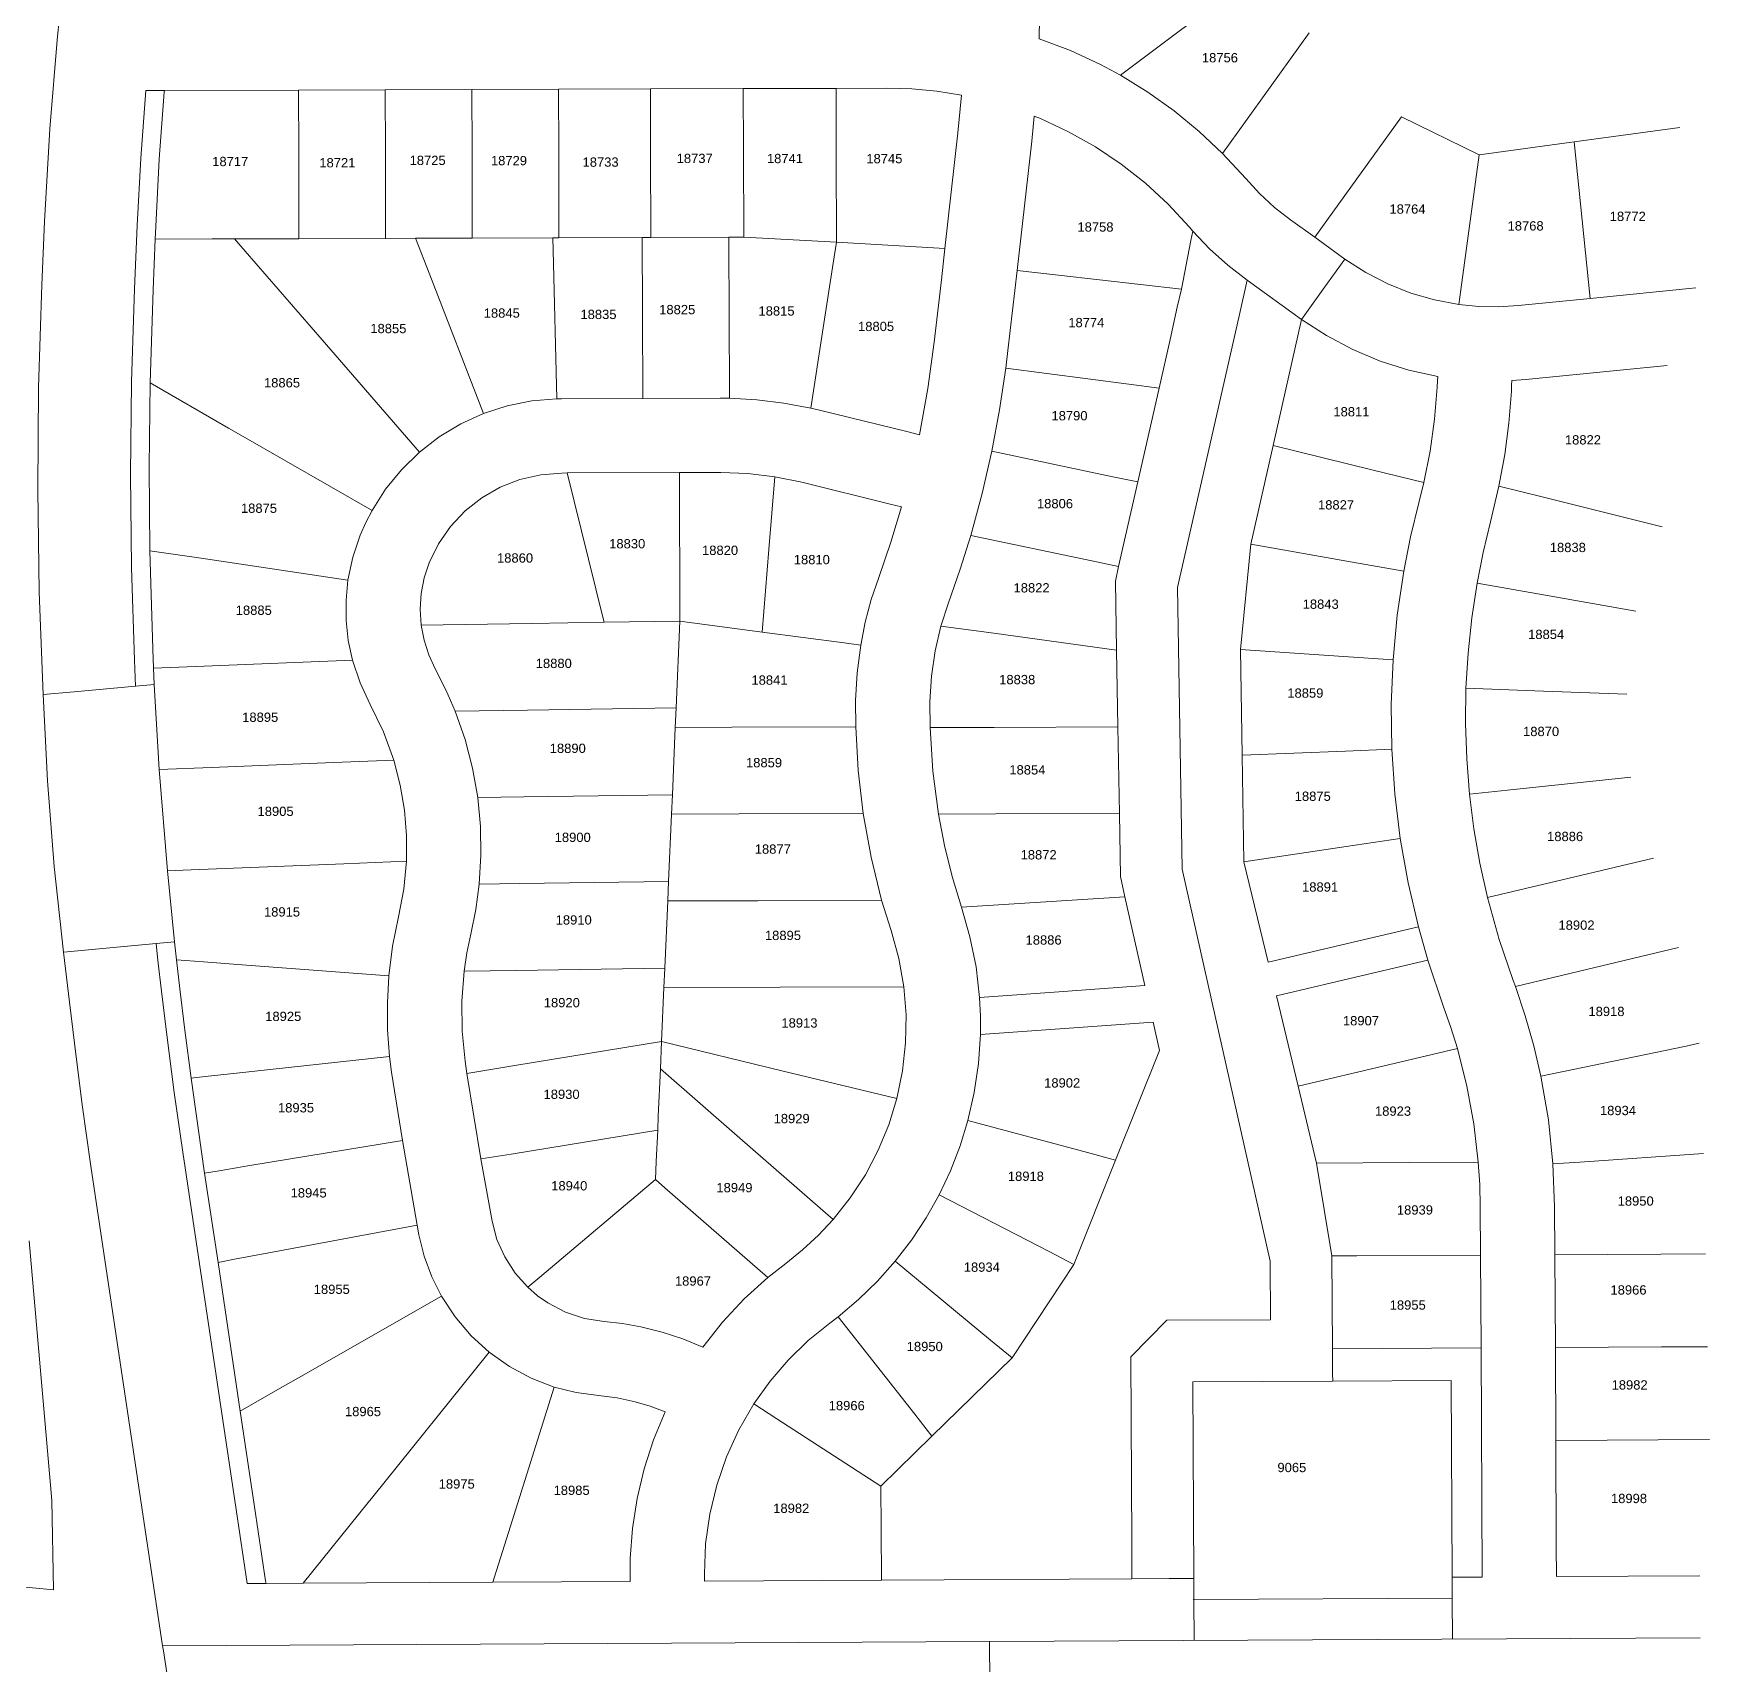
# Model space of a CAD drawing. Header units: feet. Extents: x 865220 to 2821149, y -2240498 to 944432.
# Drawn here: x 2819004 to 2820358, y 939234 to 940551 of the extents above; entities that cross this region are included whole.
import ezdxf
from ezdxf.enums import TextEntityAlignment as Align

# ---------------------------------------------------------------- set-up
doc = ezdxf.new("R2010")
doc.units = ezdxf.units.FT
doc.header["$LTSCALE"] = 0.015
doc.header["$MEASUREMENT"] = 0
doc.layers.add('Dakota County Addresses', color=7, linetype='Continuous')
doc.layers.add('Dakota County Parcels', color=7, linetype='Continuous')
doc.styles.add('Dimensions 100', font='arial.ttf')

# ---------------------------------------------------------------- blocks, each defined once
blk = doc.blocks.new('ACMAP_ANN_TEMPLATE_Dakota County Addresses')
at = {"layer": 'Dakota County Addresses', "style": 'Dimensions 100'}
blk.add_attdef('DakotaCountyAddress', text='', height=50, dxfattribs=at).set_placement((0, 0), align=Align.CENTER)

msp = doc.modelspace()

# ---------------------------------------------------------------- linework, layer by layer
at = {"layer": 'Dakota County Parcels', "lineweight": 5}
for p, q in [((2819816.4, 940546.5), (2819816.9, 940581.5)), ((2819094.7, 940504.7), (2819109.8, 940504.8)), ((2819218.1, 940505.1), (2819109.8, 940504.7)), ((2819288.1, 940505.3), (2819218.1, 940505.1)), ((2819358.1, 940505.6), (2819288.1, 940505.3)), ((2819428.1, 940505.8), (2819358.1, 940505.6)), ((2819502.3, 940506), (2819428.1, 940505.8)), ((2819577.3, 940506.3), (2819502.3, 940506)), ((2819652.3, 940506.5), (2819577.3, 940506.3)), ((2819693.1, 940506.7), (2819652.3, 940506.5)), ((2819750.7, 940470.6), (2819753.7, 940501.1)), ((2819810.4, 940463.9), (2819812.4, 940484)), ((2820171.7, 940452.7), (2820109, 940483.6)), ((2819740.1, 940377.3), (2819750.7, 940470.6)), ((2820248.5, 940463.2), (2820333.8, 940474.8)), ((2819798.5, 940359.5), (2819810.4, 940463.9)), ((2819983.1, 940433.6), (2819964.4, 940453.8)), ((2820248.5, 940463.2), (2820171.7, 940452.7)), ((2820261.2, 940336.9), (2820248.5, 940463.2)), ((2819013, 940398.9), (2819010.8, 940347.7)), ((2820038.9, 940386.2), (2820019.3, 940400.3)), ((2819087.9, 940395.7), (2819085.7, 940344.5)), ((2819102.4, 940384.7), (2819100.7, 940343.8)), ((2819102.9, 940395), (2819102.4, 940384.7)), ((2819218.5, 940385.1), (2819166.4, 940384.9)), ((2819288.5, 940385.3), (2819218.5, 940385.1)), ((2819312.6, 940385.4), (2819288.5, 940385.3)), ((2819358.5, 940385.6), (2819312.6, 940385.4)), ((2819423.4, 940385.8), (2819358.5, 940385.6)), ((2819428.5, 940385.8), (2819423.4, 940385.8)), ((2819495.7, 940386), (2819428.5, 940385.8)), ((2819502.7, 940386.1), (2819495.7, 940386)), ((2819565.7, 940386.3), (2819502.7, 940386.1)), ((2819577.7, 940386.3), (2819565.7, 940386.3)), ((2819652.7, 940382.2), (2819577.7, 940386.3)), ((2819940.3, 940391.3), (2819937.5, 940394.6)), ((2820063.3, 940368.6), (2820038.9, 940386.2)), ((2819740.1, 940377.3), (2819652.7, 940382.2)), ((2819791.1, 940294.7), (2819798.5, 940359.5)), ((2820045.8, 940344.2), (2820063.3, 940368.6)), ((2819100.7, 940343.8), (2819098.2, 940268.6)), ((2820028.3, 940319.9), (2819984.2, 940351.6)), ((2820028.3, 940319.9), (2820045.8, 940344.2)), ((2820346.8, 940345.5), (2820261.2, 940336.9)), ((2820261.2, 940336.9), (2820203.5, 940331.1)), ((2820028.3, 940319.9), (2820005.2, 940218.1)), ((2819789.4, 940280.4), (2819791.1, 940294.7)), ((2820323.5, 940282.8), (2820209.5, 940271.4)), ((2819896, 940188.7), (2819913.1, 940264.4)), ((2820209.5, 940271.4), (2820198.1, 940270.5)), ((2819430.6, 940255.8), (2819426.7, 940255.8)), ((2819496.1, 940256), (2819430.6, 940255.8)), ((2819558.8, 940256.3), (2819496.1, 940256)), ((2819566.1, 940256.2), (2819558.8, 940256.3)), ((2819639, 940246.7), (2819631.9, 940248.3)), ((2820005.2, 940218.1), (2819987.2, 940138.5)), ((2819435, 940195.9), (2819430.8, 940195.8)), ((2819525.8, 940196.2), (2819435, 940195.9)), ((2819559.1, 940196.3), (2819525.8, 940196.2)), ((2819525.8, 940196.2), (2819526.2, 940076.2)), ((2819624.6, 940188.4), (2819602.8, 940192.9)), ((2819880.5, 940120.4), (2819896, 940188.7)), ((2820122.9, 940171.7), (2820127, 940188.1)), ((2820180.9, 940156.4), (2820187.7, 940185.3)), ((2819987.2, 940138.5), (2819978.8, 940053.3)), ((2819877.9, 940108.6), (2819880.5, 940120.4)), ((2819878.8, 940052.8), (2819877.9, 940108.6)), ((2819928, 940103.4), (2819931.8, 939876)), ((2819737, 940072.3), (2819743, 940091)), ((2819526.2, 940076.2), (2819464.9, 940075.3)), ((2819526.2, 940076.2), (2819523.1, 940006.1)), ((2819526.2, 940076.2), (2819592.5, 940067.4)), ((2819879.9, 939990.8), (2819878.8, 940052.8)), ((2819978.8, 940053.3), (2819980.3, 939968)), ((2819101, 940038.3), (2819101.6, 940025.2)), ((2819101.6, 940025.2), (2819086.6, 940023.8)), ((2819101.6, 940025.2), (2819105.6, 939956.5)), ((2819523.1, 940006.1), (2819522.4, 939990.3)), ((2819668.2, 939990.8), (2819668.1, 940012.1)), ((2819728.2, 939990.3), (2819728.1, 940011.1)), ((2819881.1, 939920.8), (2819879.9, 939990.8)), ((2819522.4, 939990.3), (2819520.1, 939936.1)), ((2819980.3, 939968), (2819981.7, 939881.9)), ((2819105.6, 939956.5), (2819112.2, 939874.7)), ((2819520.1, 939936.1), (2819519.4, 939920.3)), ((2819519.4, 939920.3), (2819517, 939866)), ((2819881.9, 939870), (2819881.1, 939920.8)), ((2819112.2, 939874.7), (2819118, 939817.2)), ((2819885.6, 939853.7), (2819881.9, 939870)), ((2819931.8, 939876), (2820002.9, 939559.4)), ((2819981.7, 939881.9), (2820001.3, 939800.8)), ((2819517, 939866), (2819516.3, 939850.3)), ((2819516.3, 939850.3), (2819513.9, 939796)), ((2819696.7, 939826.3), (2819689.1, 939850.9)), ((2819753.6, 939845.2), (2819885.6, 939853.7)), ((2819885.6, 939853.7), (2819901.7, 939782)), ((2820178.5, 939853), (2820178.5, 939853)), ((2820130.3, 939802.4), (2820122.6, 939829.3)), ((2819028.4, 939808.9), (2819103.1, 939815.8)), ((2819103.1, 939815.8), (2819118, 939817.2)), ((2819119.7, 939802.6), (2819118, 939817.2)), ((2819033.1, 939768.5), (2819028.4, 939808.9)), ((2819122.4, 939779.2), (2819119.7, 939802.6)), ((2820143, 939764.9), (2820130.3, 939802.4)), ((2819513.9, 939796), (2819513.2, 939780.3)), ((2819111.5, 939744.2), (2819107.5, 939777.4)), ((2819126.4, 939746), (2819122.4, 939779.2)), ((2819513.2, 939780.3), (2819511.3, 939736.7)), ((2820200.9, 939781.3), (2820199.2, 939785.9)), ((2819037.1, 939735.3), (2819033.1, 939768.5)), ((2820025.4, 939700.7), (2820007.9, 939773.6)), ((2819768.8, 939742.3), (2819908.3, 939752.4)), ((2819908.3, 939752.4), (2819913.5, 939729.5)), ((2819131.3, 939707.2), (2819126.4, 939746)), ((2819511.3, 939736.7), (2819510.4, 939714.6)), ((2819291.7, 939724.6), (2819293.3, 939712.1)), ((2819352.7, 939720.9), (2819354.1, 939711)), ((2819913.5, 939729.5), (2819878, 939640.9)), ((2819139.4, 939649.5), (2819131.3, 939707.2)), ((2819293.3, 939712.1), (2819302, 939656.8)), ((2819354.1, 939711), (2819365.3, 939641.9)), ((2820040.4, 939638.6), (2820025.4, 939700.7)), ((2819302, 939656.8), (2819314, 939588.4)), ((2819142.3, 939630.4), (2819139.4, 939649.5)), ((2819365.3, 939641.9), (2819374.4, 939591.8)), ((2819878, 939640.9), (2819844.3, 939556.8)), ((2820052.8, 939563.7), (2820040.4, 939638.6)), ((2819108.4, 939248.7), (2819050.4, 939636.2)), ((2819153.1, 939558.3), (2819142.3, 939630.4)), ((2820232.6, 939603.6), (2820231.3, 939637.9)), ((2820172.8, 939564.3), (2820172.6, 939603.3)), ((2820232.8, 939564.6), (2820232.6, 939603.6)), ((2819314, 939588.4), (2819315.4, 939580.6)), ((2819018.9, 939366.1), (2819000.7, 939575.9)), ((2819171.1, 939438.2), (2819153.1, 939558.3)), ((2819597.2, 939546.3), (2819611.6, 939557.6)), ((2820002.9, 939559.4), (2820003.1, 939512.1)), ((2820053.2, 939488.7), (2820052.8, 939563.7)), ((2820173.2, 939489.3), (2820172.8, 939564.3)), ((2820233.2, 939489.6), (2820232.8, 939564.6)), ((2819844.3, 939556.8), (2819794.4, 939481.4)), ((2819647.2, 939509.3), (2819654.1, 939514.5)), ((2819919.4, 939511.7), (2819890.3, 939482.2)), ((2820003.1, 939512.1), (2819919.4, 939511.7)), ((2820233.6, 939414.6), (2820233.2, 939489.6)), ((2819794.4, 939481.4), (2819729.7, 939418.1)), ((2820173.2, 939489.3), (2820053.2, 939488.7)), ((2820174.2, 939304.3), (2820173.2, 939489.3)), ((2820149, 939462.9), (2820053.4, 939462.4)), ((2820149.9, 939304.2), (2820149, 939462.9)), ((2820053.4, 939462.4), (2819940.4, 939461.8)), ((2819940.4, 939461.8), (2819941.2, 939303.1)), ((2819729.7, 939418.1), (2819688.5, 939377.8)), ((2820233.6, 939414.6), (2820357.7, 939415.3)), ((2819020.2, 939294), (2819018.9, 939366.1)), ((2819375.2, 939300.1), (2819222, 939299.3)), ((2819485.9, 939300.7), (2819375.2, 939300.1)), ((2819688.9, 939301.8), (2819545.9, 939301)), ((2819891.2, 939302.8), (2819688.9, 939301.8)), ((2820234.2, 939304.7), (2820349.8, 939305.3)), ((2819191.9, 939299.1), (2819176.7, 939299.1)), ((2819222, 939299.3), (2819191.9, 939299.1))]:
    msp.add_line(p, q, dxfattribs=at)
for points in [[(2819041.7, 940697.7), (2819031.6, 940623.3), (2819023.4, 940548.7), (2819017.2, 940473.9), (2819013, 940398.9)], [(2819980.8, 940591.2), (2819927.3, 940551.1), (2819881.9, 940517.1)], [(2819881.9, 940517.1), (2819865.9, 940525.7), (2819841.5, 940537), (2819816.4, 940546.5)], [(2820034.5, 940551.3), (2819995.4, 940497), (2819964.4, 940453.8)], [(2819218.5, 940385.1), (2819218.3, 940455.1), (2819218.1, 940505.1)], [(2819288.5, 940385.3), (2819288.3, 940455.3), (2819288.1, 940505.3)], [(2819358.5, 940385.6), (2819358.3, 940455.6), (2819358.1, 940505.6)], [(2819428.5, 940385.8), (2819428.3, 940455.8), (2819428.1, 940505.8)], [(2819502.7, 940386.1), (2819502.4, 940456), (2819502.3, 940506)], [(2819577.7, 940386.3), (2819577.4, 940456.3), (2819577.3, 940506.3)], [(2819652.7, 940382.2), (2819652.4, 940452.2), (2819652.3, 940506.5)], [(2819753.7, 940501.1), (2819733.7, 940504.2), (2819713.4, 940506.1), (2819693.1, 940506.7)], [(2819964.4, 940453.8), (2819945.5, 940471.7), (2819925.3, 940488.3), (2819904.1, 940503.4), (2819881.9, 940517.1)], [(2819094.7, 940504.7), (2819090.8, 940450.2), (2819087.9, 940395.7)], [(2819109.8, 940504.7), (2819097.5, 940504.7), (2819094.7, 940504.7)], [(2819109.8, 940504.7), (2819109.7, 940503.4), (2819105.7, 940449.3), (2819102.9, 940395)], [(2819937.5, 940394.6), (2819920.5, 940412.9), (2819902.2, 940429.9), (2819882.5, 940445.4), (2819861.8, 940459.3), (2819840, 940471.5), (2819817.3, 940482.1), (2819812.4, 940484)], [(2820109, 940483.6), (2820068.1, 940426.8), (2820038.9, 940386.2)], [(2820171.7, 940452.7), (2820156.8, 940343.7), (2820155.2, 940331.9)], [(2820019.3, 940400.3), (2820006.3, 940410.4), (2819994.2, 940421.5), (2819983.1, 940433.6)], [(2819166.4, 940384.9), (2819148.5, 940384.9), (2819102.4, 940384.7)], [(2819315.8, 940212.7), (2819237.1, 940303.4), (2819175, 940375), (2819166.4, 940384.9)], [(2819367.5, 940243.9), (2819324.1, 940355.8), (2819312.6, 940385.4)], [(2819426.7, 940255.8), (2819423.7, 940375.7), (2819423.4, 940385.8)], [(2819496.1, 940256), (2819495.9, 940326), (2819495.7, 940386)], [(2819566.1, 940256.2), (2819565.9, 940326.2), (2819565.7, 940378), (2819565.7, 940386.3)], [(2819931.3, 940344.4), (2819938.9, 940383.7), (2819940.3, 940391.3)], [(2819984.2, 940351.6), (2819968.6, 940363.7), (2819954, 940377), (2819940.3, 940391.3)], [(2819652.7, 940382.2), (2819650, 940365.2), (2819641.9, 940313), (2819631.9, 940248.3)], [(2819731.5, 940301.4), (2819737.3, 940351.9), (2819740.1, 940377.3)], [(2819931.3, 940344.4), (2819831.9, 940355.7), (2819798.5, 940359.5)], [(2820155.2, 940331.9), (2820135.6, 940335.6), (2820116.4, 940341.2), (2820097.8, 940348.6), (2820080.1, 940357.7), (2820063.3, 940368.6)], [(2819010.8, 940347.7), (2819008.2, 940265), (2819007.5, 940182.3), (2819008.7, 940099.6), (2819011.9, 940016.9)], [(2819085.7, 940344.5), (2819083.3, 940269.5), (2819082.4, 940194.6), (2819083.3, 940119.6), (2819085.7, 940044.6), (2819086.6, 940023.8)], [(2819913.1, 940264.4), (2819922, 940303.6), (2819927.9, 940329.7), (2819931.3, 940344.4)], [(2819984.2, 940351.6), (2819978, 940324), (2819928, 940103.4)], [(2820203.5, 940331.1), (2820187.4, 940330.1), (2820171.3, 940330.4), (2820155.2, 940331.9)], [(2820138.2, 940273.9), (2820114.8, 940279), (2820091.8, 940286.2), (2820069.7, 940295.5), (2820048.4, 940306.8), (2820028.3, 940319.9)], [(2819719.6, 940226.8), (2819726.4, 940264), (2819731.5, 940301.4)], [(2819778, 940213.4), (2819784.4, 940246.8), (2819789.4, 940280.4)], [(2819789.4, 940280.4), (2819888.6, 940267.5), (2819913.1, 940264.4)], [(2819098.2, 940268.6), (2819097.5, 940200.8), (2819098, 940133.1)], [(2819277.5, 940165.6), (2819173.4, 940225.4), (2819161.6, 940232.1), (2819098.2, 940268.6)], [(2820127, 940188.1), (2820132, 940213.6), (2820135.6, 940239.4), (2820137.8, 940265.3)], [(2820137.8, 940265.3), (2820138, 940270.3), (2820138.2, 940273.9)], [(2820187.7, 940185.3), (2820192.3, 940210.7), (2820195.6, 940236.2), (2820197.7, 940261.9)], [(2820197.7, 940261.9), (2820197.9, 940266.9), (2820198.1, 940270.5)], [(2819426.7, 940255.8), (2819406.6, 940254.1), (2819386.7, 940250.1), (2819367.5, 940243.9)], [(2819631.9, 940248.3), (2819610.2, 940252.4), (2819588.2, 940255), (2819566.1, 940256.2)], [(2819367.5, 940243.9), (2819349.1, 940235.5), (2819331.8, 940225.1), (2819315.8, 940212.7)], [(2819719.6, 940226.8), (2819710.4, 940229), (2819639, 940246.7)], [(2819315.8, 940212.7), (2819301.2, 940198.5), (2819288.4, 940182.7), (2819277.5, 940165.6)], [(2819761, 940145.5), (2819770.2, 940179.3), (2819778, 940213.4)], [(2819778, 940213.4), (2819875.9, 940192.9), (2819896, 940188.7)], [(2820005.2, 940218.1), (2820086.2, 940198.2), (2820127, 940188.1)], [(2819430.8, 940195.8), (2819413.7, 940194.5), (2819397, 940190.7), (2819381, 940184.4), (2819366.2, 940175.9), (2819352.7, 940165.3), (2819341, 940152.8), (2819331.2, 940138.7), (2819323.6, 940123.3)], [(2819435, 940195.9), (2819463.9, 940079.4), (2819464.9, 940075.3)], [(2819602.8, 940192.9), (2819581, 940195.4), (2819559.1, 940196.3)], [(2819592.5, 940067.4), (2819597.9, 940134), (2819602.8, 940192.9)], [(2819705.2, 940168.5), (2819696, 940170.8), (2819624.6, 940188.4)], [(2820319.5, 940152.3), (2820222.5, 940176.6), (2820187.7, 940185.3)], [(2819686.7, 940111.6), (2819696.4, 940139.9), (2819705.2, 940168.5)], [(2820110.8, 940116.7), (2820116.3, 940144.3), (2820122.9, 940171.7)], [(2819277.5, 940165.6), (2819272.4, 940155.8), (2819268, 940145.8)], [(2820170.1, 940107), (2820175, 940131.8), (2820180.9, 940156.4)], [(2819268, 940145.8), (2819261.9, 940127.9), (2819258, 940109.3)], [(2819743, 940091), (2819752.4, 940118.1), (2819761, 940145.5)], [(2819761, 940145.5), (2819858.8, 940125), (2819880.5, 940120.4)], [(2819258, 940109.3), (2819139.4, 940127), (2819098, 940133.1)], [(2819098, 940133.1), (2819100.7, 940045.3), (2819100.9, 940039), (2819101, 940038.3)], [(2819987.2, 940138.5), (2820069.3, 940124), (2820110.8, 940116.7)], [(2819323.6, 940123.3), (2819319.6, 940111.2), (2819317.1, 940098.6), (2819316.3, 940085.8), (2819317.1, 940073.1)], [(2820102.1, 940045), (2820105.5, 940081), (2820110.8, 940116.7)], [(2819258, 940109.3), (2819256.5, 940093.1), (2819256.6, 940076.8), (2819258.3, 940060.6), (2819261.7, 940044.7)], [(2819672.2, 940056.8), (2819675.9, 940075.4), (2819680.7, 940093.7), (2819686.7, 940111.6)], [(2820161, 940022), (2820162.7, 940050.5), (2820165.7, 940078.8), (2820170.1, 940107)], [(2820298.3, 940084.2), (2820228.2, 940096.7), (2820170.1, 940107)], [(2819464.9, 940075.3), (2819406.2, 940074.4), (2819317.1, 940073.1)], [(2819317.1, 940073.1), (2819319.5, 940060.8), (2819323.3, 940049), (2819328.6, 940037.7)], [(2819728.1, 940011.1), (2819729.3, 940031.8), (2819732.3, 940052.2), (2819737, 940072.3)], [(2819878.8, 940052.8), (2819779.8, 940066.4), (2819737, 940072.3)], [(2819592.5, 940067.4), (2819658.7, 940058.6), (2819672.2, 940056.8)], [(2819261.7, 940044.7), (2819141.8, 940040), (2819101, 940038.3)], [(2819261.7, 940044.7), (2819267.8, 940026.3), (2819276, 940008.9)], [(2819668.1, 940012.1), (2819669.3, 940034.5), (2819672.2, 940056.8)], [(2819978.8, 940053.3), (2820062, 940047.7), (2820102.1, 940045)], [(2820101.2, 939972.8), (2820100.7, 940009), (2820102.1, 940045)], [(2819328.6, 940037.7), (2819337.2, 940020.9), (2819344.7, 940003.5)], [(2819086.6, 940023.8), (2819036.9, 940019.2), (2819011.9, 940016.9)], [(2820163.9, 939936.6), (2820161.6, 939965.1), (2820160.7, 939993.5), (2820161, 940022)], [(2820291, 940017.3), (2820223.7, 940019.8), (2820161, 940022)], [(2819028.4, 939808.9), (2819020.9, 939878.1), (2819015.4, 939947.4), (2819011.9, 940016.9)], [(2819276, 940008.9), (2819286.7, 939986.9), (2819295, 939963.9)], [(2819523.1, 940006.1), (2819403.2, 940004.3), (2819344.7, 940003.5)], [(2819344.7, 940003.5), (2819352.6, 939980.7), (2819358.7, 939957.5), (2819362.9, 939933.7)], [(2819668.2, 939990.8), (2819568.2, 939990.5), (2819522.4, 939990.3)], [(2819674.1, 939920.8), (2819670.1, 939955.7), (2819668.2, 939990.8)], [(2819879.9, 939990.8), (2819779.9, 939990.4), (2819728.2, 939990.3)], [(2819734.9, 939920.3), (2819730.3, 939955.2), (2819728.2, 939990.3)], [(2819105.6, 939956.5), (2819147.9, 939958.1), (2819246.3, 939962), (2819295, 939963.9)], [(2819295, 939963.9), (2819300.2, 939943.9), (2819303.7, 939923.6), (2819305.4, 939903), (2819305.3, 939882.3)], [(2819980.3, 939968), (2820063.6, 939971.3), (2820101.2, 939972.8)], [(2820108, 939900.7), (2820103.6, 939936.7), (2820101.2, 939972.8)], [(2820294.1, 939950.2), (2820194.6, 939939.8), (2820163.9, 939936.6)], [(2820178.5, 939853), (2820172.3, 939880.7), (2820167.5, 939908.6), (2820163.9, 939936.6)], [(2819520.1, 939936.1), (2819400.1, 939934.3), (2819362.9, 939933.7)], [(2819362.9, 939933.7), (2819365.1, 939910.5), (2819365.5, 939887.1), (2819364.1, 939863.8)], [(2819674.1, 939920.8), (2819574.1, 939920.5), (2819519.4, 939920.3)], [(2819689.1, 939850.9), (2819680.5, 939885.6), (2819674.1, 939920.8)], [(2819881.1, 939920.8), (2819781.1, 939920.5), (2819734.9, 939920.3)], [(2819753.6, 939845.2), (2819746.1, 939869.9), (2819739.9, 939895), (2819734.9, 939920.3)], [(2819981.7, 939881.9), (2820064.3, 939894.2), (2820108, 939900.7)], [(2820122.6, 939829.3), (2820114.3, 939864.8), (2820108, 939900.7)], [(2819112.2, 939874.7), (2819131.3, 939875.4), (2819254.7, 939880.3), (2819305.3, 939882.3)], [(2819305.3, 939882.3), (2819303.2, 939859.7), (2819298.9, 939837.4)], [(2820312.4, 939884.9), (2820254.7, 939871.2), (2820178.5, 939853)], [(2819364.1, 939863.8), (2819361.4, 939843.4), (2819357.3, 939823.4)], [(2819517, 939866), (2819397, 939864.3), (2819364.1, 939863.8)], [(2819689.1, 939850.9), (2819589.1, 939850.5), (2819516.3, 939850.3)], [(2819768.1, 939772.3), (2819765.3, 939797), (2819760.4, 939821.3), (2819753.6, 939845.2)], [(2820199.2, 939785.9), (2820187.9, 939819.2), (2820178.5, 939853)], [(2819298.9, 939837.4), (2819294.1, 939813.7), (2819291.1, 939789.8)], [(2820001.3, 939800.8), (2820082.5, 939819.9), (2820122.6, 939829.3)], [(2819107.5, 939777.4), (2819104.6, 939802.3), (2819103.1, 939815.8)], [(2819357.3, 939823.4), (2819354.1, 939808.5), (2819351.8, 939793.6)], [(2819707, 939780.9), (2819702.9, 939803.9), (2819696.7, 939826.3)], [(2819291.1, 939789.8), (2819172.5, 939798.7), (2819141.5, 939801), (2819119.7, 939802.6)], [(2820007.9, 939773.6), (2820080.9, 939790.8), (2820130.3, 939802.4)], [(2820200.9, 939781.3), (2820264.1, 939796.3), (2820332.6, 939812.6)], [(2819291.1, 939789.8), (2819289.9, 939768.1), (2819290.1, 939746.3), (2819291.7, 939724.6)], [(2819351.8, 939793.6), (2819349.9, 939769.4), (2819350.2, 939745), (2819352.7, 939720.9)], [(2819513.9, 939796), (2819393.9, 939794.2), (2819351.8, 939793.6)], [(2819707, 939780.9), (2819607, 939780.6), (2819513.2, 939780.3)], [(2819701.3, 939690.7), (2819706, 939713), (2819708.4, 939735.6), (2819708.8, 939758.3), (2819707, 939780.9)], [(2819901.7, 939782), (2819828.4, 939776.6), (2819768.1, 939772.3)], [(2820221.5, 939708.7), (2820215.8, 939733.2), (2820208.9, 939757.4), (2820200.9, 939781.3)], [(2819768.8, 939742.3), (2819768.8, 939757.3), (2819768.1, 939772.3)], [(2820154.2, 939731), (2820148.9, 939748.1), (2820143, 939764.9)], [(2819050.4, 939636.2), (2819043.4, 939685.7), (2819037.1, 939735.3)], [(2819124.6, 939647.3), (2819117.7, 939695.7), (2819111.5, 939744.2)], [(2819511.3, 939736.7), (2819392.9, 939717.4), (2819354.1, 939711)], [(2819511.3, 939736.7), (2819608.5, 939713.2), (2819701.3, 939690.7)], [(2819758.7, 939672.9), (2819763.9, 939695.7), (2819767.2, 939718.9), (2819768.8, 939742.3)], [(2820221.5, 939708.7), (2820339, 939733.1), (2820349.4, 939735.3)], [(2819291.7, 939724.6), (2819168.1, 939711.2), (2819142.6, 939708.4), (2819131.3, 939707.2)], [(2820025.4, 939700.7), (2820098.4, 939717.9), (2820154.2, 939731)], [(2820171, 939639.3), (2820167.4, 939670.2), (2820161.8, 939700.8), (2820154.2, 939731)], [(2819510.4, 939714.6), (2819508.7, 939676.6), (2819508.2, 939665.2)], [(2819650, 939593.1), (2819574.6, 939658.7), (2819510.4, 939714.6)], [(2820231.3, 939637.9), (2820227.6, 939673.5), (2820221.5, 939708.7)], [(2819650, 939593.1), (2819663.8, 939610.6), (2819676, 939629.2), (2819686.3, 939648.9), (2819694.8, 939669.5), (2819701.3, 939690.7)], [(2819735.5, 939613), (2819744.6, 939632.4), (2819752.4, 939652.4), (2819758.7, 939672.9)], [(2819758.7, 939672.9), (2819855.3, 939647), (2819878, 939640.9)], [(2819302, 939656.8), (2819178.8, 939636.5), (2819154, 939632.4), (2819142.3, 939630.4)], [(2819508.2, 939665.2), (2819389.8, 939645.9), (2819365.3, 939641.9)], [(2819508.2, 939665.2), (2819507.1, 939639.9), (2819506.4, 939625.2)], [(2819176.7, 939299.1), (2819167.8, 939358.7), (2819124.6, 939647.3)], [(2820040.4, 939638.6), (2820115.4, 939639), (2820171, 939639.3)], [(2820172.6, 939603.3), (2820172.2, 939621.3), (2820171, 939639.3)], [(2820352.8, 939646.4), (2820253, 939639.4), (2820231.3, 939637.9)], [(2819506.4, 939625.2), (2819414.7, 939547.9), (2819408.2, 939542.4), (2819403.3, 939538.3)], [(2819597.2, 939546.3), (2819514, 939618.6), (2819506.4, 939625.2)], [(2819700.1, 939559.4), (2819713.2, 939576.4), (2819725, 939594.3), (2819735.5, 939613)], [(2819735.5, 939613), (2819824.3, 939567.1), (2819844.3, 939556.8)], [(2819314, 939588.4), (2819194.1, 939566), (2819166.5, 939560.9), (2819153.1, 939558.3)], [(2819374.4, 939591.8), (2819378.4, 939576.9), (2819384.7, 939562.8), (2819393, 939549.8), (2819403.3, 939538.3)], [(2819611.6, 939557.6), (2819625.3, 939568.5), (2819638.1, 939580.3), (2819650, 939593.1)], [(2819315.4, 939580.6), (2819319.7, 939563.4), (2819325.8, 939546.8), (2819333.7, 939531)], [(2819654.1, 939514.5), (2819670.5, 939528.4), (2819685.8, 939543.3), (2819700.1, 939559.4)], [(2819700.1, 939559.4), (2819777.1, 939495.6), (2819794.4, 939481.4)], [(2820172.8, 939564.3), (2820072.8, 939563.8), (2820052.8, 939563.7)], [(2820232.8, 939564.6), (2820318.5, 939565.1), (2820354.5, 939565.3)], [(2819544.6, 939489.8), (2819560.5, 939510.1), (2819578.1, 939528.9), (2819597.2, 939546.3)], [(2819333.7, 939531), (2819216.2, 939464), (2819203.4, 939456.7), (2819171.1, 939438.2)], [(2819333.7, 939531), (2819344.6, 939514.4), (2819357.5, 939499.2), (2819372.2, 939485.8)], [(2819403.3, 939538.3), (2819411.1, 939531.5), (2819419.6, 939525.6), (2819433.8, 939518.2), (2819449.1, 939513.1), (2819465, 939510.6)], [(2819465, 939510.6), (2819479.9, 939509), (2819494.7, 939506.4), (2819511.7, 939502.1), (2819528.4, 939496.6), (2819544.6, 939489.8)], [(2819585.9, 939444.1), (2819599, 939462.4), (2819613.6, 939479.5), (2819629.8, 939495.2), (2819647.2, 939509.3)], [(2819654.1, 939514.5), (2819715.8, 939435.9), (2819729.7, 939418.1)], [(2820233.2, 939489.6), (2820318.9, 939490.1), (2820356.1, 939490.3)], [(2819372.2, 939485.8), (2819278.1, 939369), (2819274.5, 939364.5), (2819222, 939299.3)], [(2819372.2, 939485.8), (2819388.5, 939474.2), (2819406.1, 939464.8), (2819424.7, 939457.7)], [(2819890.3, 939482.2), (2819891.1, 939332.2), (2819891.2, 939302.8)], [(2820053.2, 939488.7), (2820053.3, 939468.7), (2820053.4, 939462.4)], [(2819424.7, 939457.7), (2819387.8, 939340.2), (2819379.7, 939314.6), (2819375.2, 939300.1)], [(2819424.7, 939457.7), (2819442.4, 939453.2), (2819460.5, 939450.8)], [(2819460.5, 939450.8), (2819475.4, 939449), (2819490, 939445.9), (2819502.2, 939442.3), (2819514.2, 939437.7)], [(2819191.9, 939299.1), (2819191.5, 939301.3), (2819182.6, 939360.9), (2819171.1, 939438.2)], [(2819485.9, 939306.7), (2819486.1, 939319.2), (2819487.9, 939343.6), (2819491.6, 939367.8), (2819497.3, 939391.7), (2819504.8, 939415), (2819514.2, 939437.7)], [(2819545.9, 939307), (2819546.9, 939331.1), (2819550.3, 939355), (2819555.9, 939378.5), (2819563.8, 939401.3), (2819573.8, 939423.2), (2819585.9, 939444.1)], [(2819688.5, 939377.8), (2819604.5, 939432.1), (2819585.9, 939444.1)], [(2820234.2, 939304.7), (2820234, 939329.1), (2820233.6, 939414.6)], [(2819688.5, 939377.8), (2819688.7, 939343.2), (2819688.9, 939301.8)], [(2818816.3, 939362.1), (2818842.8, 939345.7), (2818870.3, 939331.4), (2818899, 939319.3), (2818928.4, 939309.5), (2818958.6, 939302), (2818989.2, 939296.8), (2819020.2, 939294)], [(2819485.9, 939300.7), (2819485.9, 939303.7), (2819485.9, 939306.7)], [(2819545.9, 939301), (2819545.9, 939304), (2819545.9, 939307)], [(2819941.2, 939303.1), (2819921.2, 939303), (2819891.2, 939302.8)], [(2819941.2, 939303.1), (2819941.3, 939286.1), (2819941.5, 939253.1)], [(2820149.9, 939304.2), (2820159.9, 939304.3), (2820174.2, 939304.3)], [(2820150.1, 939254.2), (2820150.1, 939254.2), (2820150, 939287.2), (2820149.9, 939304.2)], [(2820150, 939287.2), (2819941.3, 939286.1), (2819940.8, 939286.1)], [(2819108.4, 939248.7), (2819108.4, 939248.7), (2819776.2, 939252.2), (2820350.1, 939255.3)], [(2819164.3, 938875.1), (2819130.8, 939098.8), (2819116.5, 939194.9), (2819109, 939244.8), (2819108.4, 939248.7)], [(2819109, 939244.8), (2819108.4, 939248.7), (2819108.4, 939248.7)], [(2819776.4, 939219.2), (2819776.2, 939252.2), (2819776.2, 939252.2)]]:
    msp.add_lwpolyline(points, dxfattribs=at)

# ---------------------------------------------------------------- block references
at = {"layer": 'Dakota County Addresses', "lineweight": 5, "xscale": 0.15, "yscale": 0.15, "zscale": 0.15}
for p, values in [((2819962.3, 940527.5), {'DakotaCountyAddress': '18756'}), ((2819163, 940443.7), {'DakotaCountyAddress': '18717'}), ((2819322.4, 940444.6), {'DakotaCountyAddress': '18725'}), ((2819388.1, 940444.4), {'DakotaCountyAddress': '18729'}), ((2819462.1, 940443.2), {'DakotaCountyAddress': '18733'}), ((2819538.1, 940446.2), {'DakotaCountyAddress': '18737'}), ((2819611, 940446.1), {'DakotaCountyAddress': '18741'}), ((2819691.3, 940446), {'DakotaCountyAddress': '18745'}), ((2819249.5, 940442.7), {'DakotaCountyAddress': '18721'}), ((2820113.8, 940405.3), {'DakotaCountyAddress': '18764'}), ((2819861.8, 940390.8), {'DakotaCountyAddress': '18758'}), ((2820209.2, 940391.7), {'DakotaCountyAddress': '18768'}), ((2820291.7, 940399.4), {'DakotaCountyAddress': '18772'}), ((2819382.3, 940321.3), {'DakotaCountyAddress': '18845'}), ((2819524, 940324.1), {'DakotaCountyAddress': '18825'}), ((2819604.2, 940323), {'DakotaCountyAddress': '18815'}), ((2819290.7, 940308.8), {'DakotaCountyAddress': '18855'}), ((2819460.4, 940320.2), {'DakotaCountyAddress': '18835'}), ((2819684.6, 940310.5), {'DakotaCountyAddress': '18805'}), ((2819854.4, 940313.6), {'DakotaCountyAddress': '18774'}), ((2819204.8, 940265), {'DakotaCountyAddress': '18865'}), ((2820068.5, 940241.6), {'DakotaCountyAddress': '18811'}), ((2819840.8, 940238.4), {'DakotaCountyAddress': '18790'}), ((2820255.5, 940218.9), {'DakotaCountyAddress': '18822'}), ((2819186.2, 940163.7), {'DakotaCountyAddress': '18875'}), ((2819829.1, 940167.4), {'DakotaCountyAddress': '18806'}), ((2820056.1, 940166.4), {'DakotaCountyAddress': '18827'}), ((2819483.6, 940135), {'DakotaCountyAddress': '18830'}), ((2820243.3, 940132), {'DakotaCountyAddress': '18838'}), ((2819393, 940123.5), {'DakotaCountyAddress': '18860'}), ((2819558.6, 940129.7), {'DakotaCountyAddress': '18820'}), ((2819632.7, 940122.2), {'DakotaCountyAddress': '18810'}), ((2819810.2, 940099.4), {'DakotaCountyAddress': '18822'}), ((2819182, 940081.3), {'DakotaCountyAddress': '18885'}), ((2820043.7, 940086.2), {'DakotaCountyAddress': '18843'}), ((2820225.8, 940061.8), {'DakotaCountyAddress': '18854'}), ((2819424.3, 940038.4), {'DakotaCountyAddress': '18880'}), ((2819598.5, 940024.9), {'DakotaCountyAddress': '18841'}), ((2819798.6, 940025.3), {'DakotaCountyAddress': '18838'}), ((2820031.3, 940014.4), {'DakotaCountyAddress': '18859'}), ((2819187.2, 939994.9), {'DakotaCountyAddress': '18895'}), ((2820221.7, 939983.4), {'DakotaCountyAddress': '18870'}), ((2819435.6, 939969.8), {'DakotaCountyAddress': '18890'}), ((2819594.1, 939958.2), {'DakotaCountyAddress': '18859'}), ((2819806.8, 939952.4), {'DakotaCountyAddress': '18854'}), ((2820037.3, 939931.1), {'DakotaCountyAddress': '18875'}), ((2819199.6, 939918.9), {'DakotaCountyAddress': '18905'}), ((2819439.6, 939897.9), {'DakotaCountyAddress': '18900'}), ((2819601.2, 939888.4), {'DakotaCountyAddress': '18877'}), ((2820241.1, 939898.6), {'DakotaCountyAddress': '18886'}), ((2819815.9, 939883.8), {'DakotaCountyAddress': '18872'}), ((2820043.2, 939857.8), {'DakotaCountyAddress': '18891'}), ((2819204.8, 939837.7), {'DakotaCountyAddress': '18915'}), ((2819440.4, 939831.2), {'DakotaCountyAddress': '18910'}), ((2820250.3, 939827), {'DakotaCountyAddress': '18902'}), ((2819609.4, 939818.7), {'DakotaCountyAddress': '18895'}), ((2819819.9, 939815), {'DakotaCountyAddress': '18886'}), ((2819205.8, 939753.3), {'DakotaCountyAddress': '18925'}), ((2819430.8, 939764.4), {'DakotaCountyAddress': '18920'}), ((2820274.5, 939757.3), {'DakotaCountyAddress': '18918'}), ((2819622.7, 939748), {'DakotaCountyAddress': '18913'}), ((2820076.2, 939749.8), {'DakotaCountyAddress': '18907'}), ((2819834.9, 939699.6), {'DakotaCountyAddress': '18902'}), ((2819430.6, 939690.4), {'DakotaCountyAddress': '18930'}), ((2819216.1, 939679.5), {'DakotaCountyAddress': '18935'}), ((2820102.1, 939676.8), {'DakotaCountyAddress': '18923'}), ((2820283.8, 939677.3), {'DakotaCountyAddress': '18934'}), ((2819616.4, 939670.8), {'DakotaCountyAddress': '18929'}), ((2819805.6, 939624.2), {'DakotaCountyAddress': '18918'}), ((2819226.3, 939610.8), {'DakotaCountyAddress': '18945'}), ((2819436.8, 939616.5), {'DakotaCountyAddress': '18940'}), ((2819570.2, 939615), {'DakotaCountyAddress': '18949'}), ((2820298.1, 939604.2), {'DakotaCountyAddress': '18950'}), ((2820119.8, 939597), {'DakotaCountyAddress': '18939'}), ((2819770, 939550.8), {'DakotaCountyAddress': '18934'}), ((2819536.7, 939539.6), {'DakotaCountyAddress': '18967'}), ((2819245, 939532.9), {'DakotaCountyAddress': '18955'}), ((2820292.3, 939532.4), {'DakotaCountyAddress': '18966'}), ((2820114, 939520.2), {'DakotaCountyAddress': '18955'}), ((2819723.9, 939486.7), {'DakotaCountyAddress': '18950'}), ((2820293.2, 939455.7), {'DakotaCountyAddress': '18982'}), ((2819270.2, 939434.2), {'DakotaCountyAddress': '18965'}), ((2819660.9, 939439), {'DakotaCountyAddress': '18966'}), ((2820020.4, 939389), {'DakotaCountyAddress': '9065'}), ((2819345.9, 939375.7), {'DakotaCountyAddress': '18975'}), ((2819438.7, 939370.6), {'DakotaCountyAddress': '18985'}), ((2820292.7, 939364), {'DakotaCountyAddress': '18998'}), ((2819616.1, 939356.1), {'DakotaCountyAddress': '18982'})]:
    msp.add_blockref('ACMAP_ANN_TEMPLATE_Dakota County Addresses', p, dxfattribs=at).add_auto_attribs(values)

doc.saveas('drawing.dxf')
